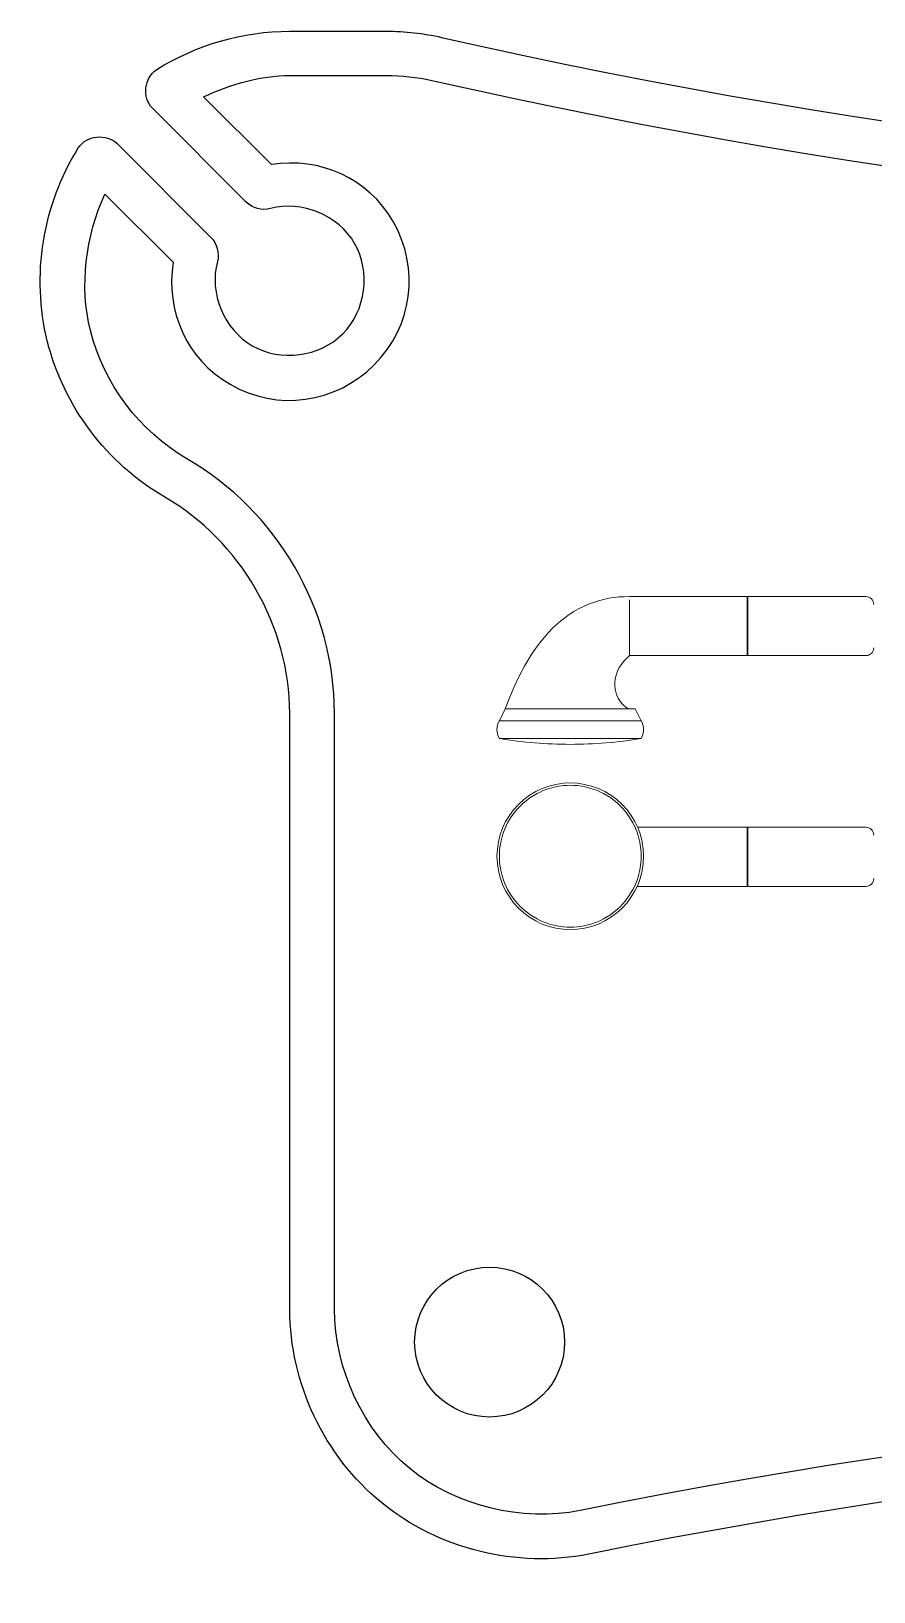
# Model space of a CAD drawing. Header units: centimetres. Extents: x -9.8 to 8.6, y 10.4 to 13.9.
# Drawn here: x -9.787 to -8.205, y 10.837 to 13.766 of the extents above; entities that cross this region are included whole.
import ezdxf

# ---------------------------------------------------------------- set-up
doc = ezdxf.new("R2010")
doc.units = ezdxf.units.CM
doc.header["$MEASUREMENT"] = 0
doc.layers.add('layer 1', color=7, linetype='Continuous')

msp = doc.modelspace()

# ---------------------------------------------------------------- linework, layer by layer
at = {"layer": 'layer 1', "lineweight": 25}
for points, knots in [([(-9.30143, 12.48559), (-9.30143, 12.64921), (-9.3941, 12.80973), (-9.5358, 12.89154), (-9.5358, 12.89154), (-9.64463, 12.95437), (-9.72618, 13.06275), (-9.75641, 13.18473), (-9.75641, 13.18473), (-9.78664, 13.3067), (-9.76514, 13.44062), (-9.69825, 13.54701), (-9.69825, 13.54701), (-9.68332, 13.57075), (-9.64525, 13.57504), (-9.62542, 13.5552), (-9.62542, 13.5552), (-9.62542, 13.5552), (-9.44939, 13.37917), (-9.44939, 13.37917), (-9.44939, 13.37917), (-9.43782, 13.3676), (-9.43302, 13.3497), (-9.43726, 13.33389), (-9.43726, 13.33389), (-9.45314, 13.27462), (-9.42488, 13.20639), (-9.37174, 13.17571), (-9.37174, 13.17571), (-9.31861, 13.14503), (-9.24539, 13.15468), (-9.20201, 13.19807), (-9.20201, 13.19807), (-9.15862, 13.24146), (-9.14897, 13.31467), (-9.17965, 13.3678), (-9.17965, 13.3678), (-9.21033, 13.42093), (-9.27856, 13.4492), (-9.33783, 13.43332), (-9.33783, 13.43332), (-9.35363, 13.42909), (-9.37154, 13.43388), (-9.38311, 13.44545), (-9.38311, 13.44545), (-9.38311, 13.44545), (-9.55914, 13.62148), (-9.55914, 13.62148), (-9.55914, 13.62148), (-9.57897, 13.64131), (-9.57469, 13.67938), (-9.55095, 13.69431), (-9.55095, 13.69431), (-9.4767, 13.74099), (-9.38914, 13.76623), (-9.30144, 13.76623), (-9.30144, 13.76623), (-9.30144, 13.76623), (-9.12, 13.76623), (-9.12, 13.76623), (-9.12, 13.76623), (-9.08519, 13.76623), (-9.05038, 13.76234), (-9.01644, 13.75465), (-9.01644, 13.75465), (-7.37451, 13.3827), (-5.65382, 13.36237), (-4.00357, 13.69544), (-4.00357, 13.69544), (-3.86803, 13.7228), (-3.72098, 13.68629), (-3.61397, 13.59872), (-3.61397, 13.59872), (-3.50696, 13.51115), (-3.44208, 13.37423), (-3.44208, 13.23596), (-3.44208, 13.23596), (-3.44208, 13.23596), (-3.44208, 12.11721), (-3.44208, 12.11721), (-3.44208, 12.11721), (-3.44208, 11.95359), (-3.34941, 11.79307), (-3.2077, 11.71126), (-3.2077, 11.71126), (-3.09887, 11.64843), (-3.01732, 11.54005), (-2.98709, 11.41808), (-2.98709, 11.41808), (-2.95686, 11.29611), (-2.97836, 11.16219), (-3.04525, 11.0558), (-3.04525, 11.0558), (-3.06018, 11.03206), (-3.09825, 11.02778), (-3.11808, 11.04761), (-3.11808, 11.04761), (-3.11808, 11.04761), (-3.29411, 11.22364), (-3.29411, 11.22364), (-3.29411, 11.22364), (-3.30568, 11.23521), (-3.31048, 11.25311), (-3.30624, 11.26892), (-3.30624, 11.26892), (-3.29036, 11.32819), (-3.31862, 11.39642), (-3.37176, 11.4271), (-3.37176, 11.4271), (-3.42489, 11.45778), (-3.49811, 11.44813), (-3.54149, 11.40474), (-3.54149, 11.40474), (-3.58488, 11.36135), (-3.59453, 11.28814), (-3.56385, 11.235), (-3.56385, 11.235), (-3.53317, 11.18186), (-3.46494, 11.1536), (-3.40567, 11.16948), (-3.40567, 11.16948), (-3.38987, 11.17372), (-3.37196, 11.16892), (-3.36039, 11.15735), (-3.36039, 11.15735), (-3.36039, 11.15735), (-3.18436, 10.98132), (-3.18436, 10.98132), (-3.18436, 10.98132), (-3.16453, 10.96149), (-3.16881, 10.92342), (-3.19255, 10.90849), (-3.19255, 10.90849), (-3.2668, 10.86181), (-3.35436, 10.83657), (-3.44206, 10.83657), (-3.44206, 10.83657), (-3.44206, 10.83657), (-3.6235, 10.83657), (-3.6235, 10.83657), (-3.6235, 10.83657), (-3.65831, 10.83657), (-3.69312, 10.84046), (-3.72706, 10.84815), (-3.72706, 10.84815), (-5.36899, 11.2201), (-7.08968, 11.24043), (-8.73993, 10.90736), (-8.73993, 10.90736), (-8.87547, 10.88), (-9.02252, 10.91651), (-9.12953, 11.00408), (-9.12953, 11.00408), (-9.23654, 11.09165), (-9.30142, 11.22857), (-9.30142, 11.36684), (-9.30142, 11.36684), (-9.30142, 11.36684), (-9.30142, 12.48559), (-9.30142, 12.48559)], [0, 0, 0, 0, 0.0243902, 0.0243902, 0.0243902, 0.0243902, 0.0487805, 0.0487805, 0.0487805, 0.0487805, 0.0731707, 0.0731707, 0.0731707, 0.0731707, 0.097561, 0.097561, 0.097561, 0.097561, 0.1219512, 0.1219512, 0.1219512, 0.1219512, 0.1463415, 0.1463415, 0.1463415, 0.1463415, 0.1707317, 0.1707317, 0.1707317, 0.1707317, 0.195122, 0.195122, 0.195122, 0.195122, 0.2195122, 0.2195122, 0.2195122, 0.2195122, 0.2439024, 0.2439024, 0.2439024, 0.2439024, 0.2682927, 0.2682927, 0.2682927, 0.2682927, 0.2926829, 0.2926829, 0.2926829, 0.2926829, 0.3170732, 0.3170732, 0.3170732, 0.3170732, 0.3414634, 0.3414634, 0.3414634, 0.3414634, 0.3658537, 0.3658537, 0.3658537, 0.3658537, 0.3902439, 0.3902439, 0.3902439, 0.3902439, 0.4146341, 0.4146341, 0.4146341, 0.4146341, 0.4390244, 0.4390244, 0.4390244, 0.4390244, 0.4634146, 0.4634146, 0.4634146, 0.4634146, 0.4878049, 0.4878049, 0.4878049, 0.4878049, 0.5121951, 0.5121951, 0.5121951, 0.5121951, 0.5365854, 0.5365854, 0.5365854, 0.5365854, 0.5609756, 0.5609756, 0.5609756, 0.5609756, 0.5853659, 0.5853659, 0.5853659, 0.5853659, 0.6097561, 0.6097561, 0.6097561, 0.6097561, 0.6341463, 0.6341463, 0.6341463, 0.6341463, 0.6585366, 0.6585366, 0.6585366, 0.6585366, 0.6829268, 0.6829268, 0.6829268, 0.6829268, 0.7073171, 0.7073171, 0.7073171, 0.7073171, 0.7317073, 0.7317073, 0.7317073, 0.7317073, 0.7560976, 0.7560976, 0.7560976, 0.7560976, 0.7804878, 0.7804878, 0.7804878, 0.7804878, 0.804878, 0.804878, 0.804878, 0.804878, 0.8292683, 0.8292683, 0.8292683, 0.8292683, 0.8536585, 0.8536585, 0.8536585, 0.8536585, 0.8780488, 0.8780488, 0.8780488, 0.8780488, 0.902439, 0.902439, 0.902439, 0.902439, 0.9268293, 0.9268293, 0.9268293, 0.9268293, 0.9512195, 0.9512195, 0.9512195, 0.9512195, 1, 1, 1, 1]), ([(-8.78581, 11.30532), (-8.78579, 11.30534), (-8.78579, 11.30537), (-8.78579, 11.30539), (-8.78579, 11.30539), (-8.78579, 11.38304), (-8.84877, 11.44602), (-8.92642, 11.44602), (-8.92642, 11.44602), (-9.00407, 11.44602), (-9.06705, 11.38304), (-9.06705, 11.30539), (-9.06705, 11.30539), (-9.06705, 11.30537), (-9.06705, 11.30534), (-9.06705, 11.30532), (-9.06705, 11.30532), (-9.06705, 11.30531), (-9.06705, 11.30528), (-9.06705, 11.30526), (-9.06705, 11.30526), (-9.06705, 11.2276), (-9.00407, 11.16463), (-8.92642, 11.16463), (-8.92642, 11.16463), (-8.84877, 11.16463), (-8.78579, 11.2276), (-8.78579, 11.30526), (-8.78579, 11.30526), (-8.78579, 11.30528), (-8.78579, 11.30531), (-8.78579, 11.30533), (-8.78579, 11.30533), (-8.78579, 11.30533), (-8.78581, 11.30532), (-8.78581, 11.30532)], [0, 0, 0, 0, 0.1, 0.1, 0.1, 0.1, 0.2, 0.2, 0.2, 0.2, 0.3, 0.3, 0.3, 0.3, 0.4, 0.4, 0.4, 0.4, 0.5, 0.5, 0.5, 0.5, 0.6, 0.6, 0.6, 0.6, 0.7, 0.7, 0.7, 0.7, 0.8, 0.8, 0.8, 0.8, 1, 1, 1, 1])]:
    msp.add_open_spline(points, degree=3, knots=knots, dxfattribs=at)
at = {"layer": 'layer 1', "color": 1, "lineweight": 25}
msp.add_open_spline([(-9.30102, 13.68297), (-9.35707, 13.68297), (-9.41197, 13.6671), (-9.46308, 13.64328), (-9.46308, 13.64328), (-9.46308, 13.64328), (-9.33575, 13.51595), (-9.33575, 13.51595), (-9.33575, 13.51595), (-9.24492, 13.53015), (-9.15469, 13.49095), (-9.10755, 13.40929), (-9.10755, 13.40929), (-9.05657, 13.32098), (-9.071, 13.21185), (-9.1431, 13.13975), (-9.1431, 13.13975), (-9.2152, 13.06764), (-9.32427, 13.05187), (-9.41347, 13.10337), (-9.41347, 13.10337), (-9.49537, 13.15065), (-9.53471, 13.24129), (-9.52013, 13.3324), (-9.52013, 13.3324), (-9.52013, 13.3324), (-9.64829, 13.46055), (-9.64829, 13.46055), (-9.64829, 13.46055), (-9.68487, 13.38121), (-9.69632, 13.28794), (-9.67558, 13.20423), (-9.67558, 13.20423), (-9.65103, 13.10517), (-9.58318, 13.01482), (-9.49451, 12.96362), (-9.49451, 12.96362), (-9.32559, 12.86609), (-9.21752, 12.68099), (-9.21752, 12.48572), (-9.21752, 12.48572), (-9.21752, 12.48572), (-9.21752, 11.36704), (-9.21752, 11.36704), (-9.21752, 11.36704), (-9.21752, 11.25456), (-9.16358, 11.13944), (-9.07696, 11.06856), (-9.07696, 11.06856), (-8.99027, 10.99762), (-8.86606, 10.967), (-8.75615, 10.98918), (-8.75615, 10.98918), (-7.09422, 11.32461), (-5.36276, 11.3034), (-3.70924, 10.92882), (-3.70924, 10.92882), (-3.68158, 10.92255), (-3.65185, 10.91972), (-3.62325, 10.91972), (-3.62325, 10.91972), (-3.62325, 10.91972), (-3.44218, 10.91972), (-3.44218, 10.91972), (-3.44218, 10.91972), (-3.38613, 10.91972), (-3.33123, 10.93559), (-3.28012, 10.95941), (-3.28012, 10.95941), (-3.28012, 10.95941), (-3.40745, 11.08674), (-3.40745, 11.08674), (-3.40745, 11.08674), (-3.49837, 11.07226), (-3.58867, 11.11201), (-3.63565, 11.1934), (-3.63565, 11.1934), (-3.68682, 11.28204), (-3.67257, 11.39129), (-3.6001, 11.46377), (-3.6001, 11.46377), (-3.528, 11.53587), (-3.41887, 11.55031), (-3.33056, 11.49932), (-3.33056, 11.49932), (-3.24891, 11.45218), (-3.2097, 11.36195), (-3.2239, 11.27112), (-3.2239, 11.27112), (-3.2239, 11.27112), (-3.09574, 11.14296), (-3.09574, 11.14296), (-3.09574, 11.14296), (-3.05929, 11.22202), (-3.04761, 11.31433), (-3.06845, 11.39845), (-3.06845, 11.39845), (-3.09309, 11.49785), (-3.16018, 11.58795), (-3.2487, 11.63906), (-3.2487, 11.63906), (-3.41762, 11.73659), (-3.52569, 11.92169), (-3.52569, 12.11696), (-3.52569, 12.11696), (-3.52569, 12.11696), (-3.52569, 13.23564), (-3.52569, 13.23564), (-3.52569, 13.23564), (-3.52569, 13.34779), (-3.58029, 13.4631), (-3.66708, 13.53412), (-3.66708, 13.53412), (-3.75394, 13.6052), (-3.87709, 13.63569), (-3.98706, 13.6135), (-3.98706, 13.6135), (-5.64899, 13.27807), (-7.38127, 13.29928), (-9.03479, 13.67386), (-9.03479, 13.67386), (-9.06273, 13.68019), (-9.09135, 13.68296), (-9.11995, 13.68296), (-9.11995, 13.68296), (-9.11995, 13.68296), (-9.30102, 13.68296), (-9.30102, 13.68296), (-9.30102, 13.68296), (-9.30102, 13.68296), (-9.30102, 13.68297), (-9.30102, 13.68297)], degree=3, knots=[0, 0, 0, 0, 0.0294118, 0.0294118, 0.0294118, 0.0294118, 0.0588235, 0.0588235, 0.0588235, 0.0588235, 0.0882353, 0.0882353, 0.0882353, 0.0882353, 0.1176471, 0.1176471, 0.1176471, 0.1176471, 0.1470588, 0.1470588, 0.1470588, 0.1470588, 0.1764706, 0.1764706, 0.1764706, 0.1764706, 0.2058824, 0.2058824, 0.2058824, 0.2058824, 0.2352941, 0.2352941, 0.2352941, 0.2352941, 0.2647059, 0.2647059, 0.2647059, 0.2647059, 0.2941176, 0.2941176, 0.2941176, 0.2941176, 0.3235294, 0.3235294, 0.3235294, 0.3235294, 0.3529412, 0.3529412, 0.3529412, 0.3529412, 0.3823529, 0.3823529, 0.3823529, 0.3823529, 0.4117647, 0.4117647, 0.4117647, 0.4117647, 0.4411765, 0.4411765, 0.4411765, 0.4411765, 0.4705882, 0.4705882, 0.4705882, 0.4705882, 0.5, 0.5, 0.5, 0.5, 0.5294118, 0.5294118, 0.5294118, 0.5294118, 0.5588235, 0.5588235, 0.5588235, 0.5588235, 0.5882353, 0.5882353, 0.5882353, 0.5882353, 0.6176471, 0.6176471, 0.6176471, 0.6176471, 0.6470588, 0.6470588, 0.6470588, 0.6470588, 0.6764706, 0.6764706, 0.6764706, 0.6764706, 0.7058824, 0.7058824, 0.7058824, 0.7058824, 0.7352941, 0.7352941, 0.7352941, 0.7352941, 0.7647059, 0.7647059, 0.7647059, 0.7647059, 0.7941176, 0.7941176, 0.7941176, 0.7941176, 0.8235294, 0.8235294, 0.8235294, 0.8235294, 0.8529412, 0.8529412, 0.8529412, 0.8529412, 0.8823529, 0.8823529, 0.8823529, 0.8823529, 0.9117647, 0.9117647, 0.9117647, 0.9117647, 0.9411765, 0.9411765, 0.9411765, 0.9411765, 1, 1, 1, 1], dxfattribs=at)
at = {"layer": 'layer 1', "color": 1, "lineweight": 15}
for points, knots in [([(-8.89705, 12.49418), (-8.89705, 12.49418), (-8.88906, 12.51509), (-8.88906, 12.51509), (-8.88906, 12.51509), (-8.88906, 12.51509), (-8.88037, 12.53553), (-8.88037, 12.53553), (-8.88037, 12.53553), (-8.88037, 12.53553), (-8.87097, 12.5555), (-8.87097, 12.5555), (-8.87097, 12.5555), (-8.87097, 12.5555), (-8.8604, 12.57523), (-8.8604, 12.57523), (-8.8604, 12.57523), (-8.8604, 12.57523), (-8.84889, 12.59426), (-8.84889, 12.59426), (-8.84889, 12.59426), (-8.84889, 12.59426), (-8.84278, 12.60366), (-8.84278, 12.60366), (-8.84278, 12.60366), (-8.84278, 12.60366), (-8.83644, 12.61235), (-8.83644, 12.61235), (-8.83644, 12.61235), (-8.83644, 12.61235), (-8.82986, 12.62104), (-8.82986, 12.62104), (-8.82986, 12.62104), (-8.82986, 12.62104), (-8.82305, 12.62926), (-8.82305, 12.62926), (-8.82305, 12.62926), (-8.82305, 12.62926), (-8.816, 12.63725), (-8.816, 12.63725), (-8.816, 12.63725), (-8.816, 12.63725), (-8.80872, 12.64477), (-8.80872, 12.64477), (-8.80872, 12.64477), (-8.80872, 12.64477), (-8.8012, 12.65182), (-8.8012, 12.65182), (-8.8012, 12.65182), (-8.8012, 12.65182), (-8.79345, 12.65863), (-8.79345, 12.65863), (-8.79345, 12.65863), (-8.79345, 12.65863), (-8.78523, 12.66497), (-8.78523, 12.66497), (-8.78523, 12.66497), (-8.78523, 12.66497), (-8.77701, 12.67108), (-8.77701, 12.67108), (-8.77701, 12.67108), (-8.77701, 12.67108), (-8.76832, 12.67672), (-8.76832, 12.67672), (-8.76832, 12.67672), (-8.76832, 12.67672), (-8.75939, 12.68165), (-8.75939, 12.68165), (-8.75939, 12.68165), (-8.75939, 12.68165), (-8.75023, 12.68635), (-8.75023, 12.68635), (-8.75023, 12.68635), (-8.75023, 12.68635), (-8.74083, 12.69034), (-8.74083, 12.69034), (-8.74083, 12.69034), (-8.74083, 12.69034), (-8.73143, 12.69386), (-8.73143, 12.69386), (-8.73143, 12.69386), (-8.73143, 12.69386), (-8.72203, 12.69691), (-8.72203, 12.69691), (-8.72203, 12.69691), (-8.72203, 12.69691), (-8.7124, 12.69949), (-8.7124, 12.69949), (-8.7124, 12.69949), (-8.7124, 12.69949), (-8.70277, 12.7016), (-8.70277, 12.7016), (-8.70277, 12.7016), (-8.70277, 12.7016), (-8.6929, 12.70301), (-8.6929, 12.70301), (-8.6929, 12.70301), (-8.6929, 12.70301), (-8.68327, 12.70418), (-8.68327, 12.70418), (-8.68327, 12.70418), (-8.68327, 12.70418), (-8.67364, 12.70465), (-8.67364, 12.70465), (-8.67364, 12.70465), (-8.67364, 12.70465), (-8.66401, 12.70489), (-8.66401, 12.70489)], [0, 0, 0, 0, 0.0357143, 0.0357143, 0.0357143, 0.0357143, 0.0714286, 0.0714286, 0.0714286, 0.0714286, 0.1071429, 0.1071429, 0.1071429, 0.1071429, 0.1428571, 0.1428571, 0.1428571, 0.1428571, 0.1785714, 0.1785714, 0.1785714, 0.1785714, 0.2142857, 0.2142857, 0.2142857, 0.2142857, 0.25, 0.25, 0.25, 0.25, 0.2857143, 0.2857143, 0.2857143, 0.2857143, 0.3214286, 0.3214286, 0.3214286, 0.3214286, 0.3571429, 0.3571429, 0.3571429, 0.3571429, 0.3928571, 0.3928571, 0.3928571, 0.3928571, 0.4285714, 0.4285714, 0.4285714, 0.4285714, 0.4642857, 0.4642857, 0.4642857, 0.4642857, 0.5, 0.5, 0.5, 0.5, 0.5357143, 0.5357143, 0.5357143, 0.5357143, 0.5714286, 0.5714286, 0.5714286, 0.5714286, 0.6071429, 0.6071429, 0.6071429, 0.6071429, 0.6428571, 0.6428571, 0.6428571, 0.6428571, 0.6785714, 0.6785714, 0.6785714, 0.6785714, 0.7142857, 0.7142857, 0.7142857, 0.7142857, 0.75, 0.75, 0.75, 0.75, 0.7857143, 0.7857143, 0.7857143, 0.7857143, 0.8214286, 0.8214286, 0.8214286, 0.8214286, 0.8571429, 0.8571429, 0.8571429, 0.8571429, 0.8928571, 0.8928571, 0.8928571, 0.8928571, 0.9285714, 0.9285714, 0.9285714, 0.9285714, 1, 1, 1, 1]), ([(-8.66404, 12.59401), (-8.66404, 12.59401), (-8.44207, 12.59401), (-8.44207, 12.59401), (-8.44207, 12.59401), (-8.44207, 12.59401), (-8.44207, 12.70488), (-8.44207, 12.70488), (-8.44207, 12.70488), (-8.44207, 12.70488), (-8.66404, 12.70488), (-8.66404, 12.70488)], [0, 0, 0, 0, 0.25, 0.25, 0.25, 0.25, 0.5, 0.5, 0.5, 0.5, 1, 1, 1, 1]), ([(-8.2201, 12.70488), (-8.2201, 12.70488), (-8.443, 12.70488), (-8.443, 12.70488), (-8.443, 12.70488), (-8.443, 12.70488), (-8.443, 12.59401), (-8.443, 12.59401), (-8.443, 12.59401), (-8.443, 12.59401), (-8.2201, 12.59401), (-8.2201, 12.59401)], [0, 0, 0, 0, 0.25, 0.25, 0.25, 0.25, 0.5, 0.5, 0.5, 0.5, 1, 1, 1, 1]), ([(-8.66404, 12.59401), (-8.66404, 12.59401), (-8.66944, 12.58884), (-8.66944, 12.58884), (-8.66944, 12.58884), (-8.66944, 12.58884), (-8.67461, 12.58344), (-8.67461, 12.58344), (-8.67461, 12.58344), (-8.67461, 12.58344), (-8.67907, 12.57757), (-8.67907, 12.57757), (-8.67907, 12.57757), (-8.67907, 12.57757), (-8.68306, 12.57146), (-8.68306, 12.57146), (-8.68306, 12.57146), (-8.68306, 12.57146), (-8.68635, 12.56465), (-8.68635, 12.56465), (-8.68635, 12.56465), (-8.68635, 12.56465), (-8.68893, 12.5576), (-8.68893, 12.5576), (-8.68893, 12.5576), (-8.68893, 12.5576), (-8.69057, 12.55032), (-8.69057, 12.55032), (-8.69057, 12.55032), (-8.69057, 12.55032), (-8.69151, 12.54304), (-8.69151, 12.54304), (-8.69151, 12.54304), (-8.69151, 12.54304), (-8.69127, 12.53552), (-8.69127, 12.53552), (-8.69127, 12.53552), (-8.69127, 12.53552), (-8.6901, 12.52824), (-8.6901, 12.52824), (-8.6901, 12.52824), (-8.6901, 12.52824), (-8.68822, 12.52096), (-8.68822, 12.52096), (-8.68822, 12.52096), (-8.68822, 12.52096), (-8.68517, 12.51415), (-8.68517, 12.51415), (-8.68517, 12.51415), (-8.68517, 12.51415), (-8.68118, 12.50781), (-8.68118, 12.50781), (-8.68118, 12.50781), (-8.68118, 12.50781), (-8.67625, 12.50217), (-8.67625, 12.50217), (-8.67625, 12.50217), (-8.67625, 12.50217), (-8.67061, 12.49747), (-8.67061, 12.49747), (-8.67061, 12.49747), (-8.67061, 12.49747), (-8.66732, 12.49559), (-8.66732, 12.49559), (-8.66732, 12.49559), (-8.66732, 12.49559), (-8.66403, 12.49418), (-8.66403, 12.49418), (-8.66403, 12.49418), (-8.66403, 12.49418), (-8.66403, 12.49418), (-8.66403, 12.49418)], [0, 0, 0, 0, 0.0526316, 0.0526316, 0.0526316, 0.0526316, 0.1052632, 0.1052632, 0.1052632, 0.1052632, 0.1578947, 0.1578947, 0.1578947, 0.1578947, 0.2105263, 0.2105263, 0.2105263, 0.2105263, 0.2631579, 0.2631579, 0.2631579, 0.2631579, 0.3157895, 0.3157895, 0.3157895, 0.3157895, 0.3684211, 0.3684211, 0.3684211, 0.3684211, 0.4210526, 0.4210526, 0.4210526, 0.4210526, 0.4736842, 0.4736842, 0.4736842, 0.4736842, 0.5263158, 0.5263158, 0.5263158, 0.5263158, 0.5789474, 0.5789474, 0.5789474, 0.5789474, 0.6315789, 0.6315789, 0.6315789, 0.6315789, 0.6842105, 0.6842105, 0.6842105, 0.6842105, 0.7368421, 0.7368421, 0.7368421, 0.7368421, 0.7894737, 0.7894737, 0.7894737, 0.7894737, 0.8421053, 0.8421053, 0.8421053, 0.8421053, 0.8947368, 0.8947368, 0.8947368, 0.8947368, 1, 1, 1, 1]), ([(-8.66404, 12.49418), (-8.66404, 12.49418), (-8.77491, 12.49418), (-8.77491, 12.49418), (-8.77491, 12.49418), (-8.77491, 12.49418), (-8.77491, 12.49418), (-8.77491, 12.49418)], [0, 0, 0, 0, 0.3333333, 0.3333333, 0.3333333, 0.3333333, 1, 1, 1, 1]), ([(-8.90809, 12.43851), (-8.90809, 12.43851), (-8.77491, 12.43851), (-8.77491, 12.43851), (-8.77491, 12.43851), (-8.77491, 12.43851), (-8.64173, 12.43851), (-8.64173, 12.43851)], [0, 0, 0, 0, 0.3333333, 0.3333333, 0.3333333, 0.3333333, 1, 1, 1, 1]), ([(-8.77491, 12.35512), (-8.77491, 12.35512), (-8.76152, 12.35442), (-8.76152, 12.35442), (-8.76152, 12.35442), (-8.76152, 12.35442), (-8.74813, 12.35231), (-8.74813, 12.35231), (-8.74813, 12.35231), (-8.74813, 12.35231), (-8.73498, 12.34902), (-8.73498, 12.34902), (-8.73498, 12.34902), (-8.73498, 12.34902), (-8.7223, 12.34456), (-8.7223, 12.34456), (-8.7223, 12.34456), (-8.7223, 12.34456), (-8.71009, 12.33869), (-8.71009, 12.33869), (-8.71009, 12.33869), (-8.71009, 12.33869), (-8.69858, 12.33188), (-8.69858, 12.33188), (-8.69858, 12.33188), (-8.69858, 12.33188), (-8.68777, 12.32389), (-8.68777, 12.32389), (-8.68777, 12.32389), (-8.68777, 12.32389), (-8.67767, 12.31473), (-8.67767, 12.31473), (-8.67767, 12.31473), (-8.67767, 12.31473), (-8.66851, 12.30463), (-8.66851, 12.30463), (-8.66851, 12.30463), (-8.66851, 12.30463), (-8.66052, 12.29383), (-8.66052, 12.29383), (-8.66052, 12.29383), (-8.66052, 12.29383), (-8.65371, 12.28232), (-8.65371, 12.28232), (-8.65371, 12.28232), (-8.65371, 12.28232), (-8.64784, 12.27011), (-8.64784, 12.27011), (-8.64784, 12.27011), (-8.64784, 12.27011), (-8.64338, 12.25743), (-8.64338, 12.25743), (-8.64338, 12.25743), (-8.64338, 12.25743), (-8.64009, 12.24428), (-8.64009, 12.24428), (-8.64009, 12.24428), (-8.64009, 12.24428), (-8.63798, 12.23089), (-8.63798, 12.23089), (-8.63798, 12.23089), (-8.63798, 12.23089), (-8.63728, 12.2175), (-8.63728, 12.2175), (-8.63728, 12.2175), (-8.63728, 12.2175), (-8.63798, 12.20388), (-8.63798, 12.20388), (-8.63798, 12.20388), (-8.63798, 12.20388), (-8.64009, 12.19049), (-8.64009, 12.19049), (-8.64009, 12.19049), (-8.64009, 12.19049), (-8.64338, 12.17757), (-8.64338, 12.17757), (-8.64338, 12.17757), (-8.64338, 12.17757), (-8.64784, 12.16465), (-8.64784, 12.16465), (-8.64784, 12.16465), (-8.64784, 12.16465), (-8.65371, 12.15244), (-8.65371, 12.15244), (-8.65371, 12.15244), (-8.65371, 12.15244), (-8.66052, 12.14093), (-8.66052, 12.14093), (-8.66052, 12.14093), (-8.66052, 12.14093), (-8.66851, 12.13012), (-8.66851, 12.13012), (-8.66851, 12.13012), (-8.66851, 12.13012), (-8.67767, 12.12002), (-8.67767, 12.12002), (-8.67767, 12.12002), (-8.67767, 12.12002), (-8.68777, 12.11109), (-8.68777, 12.11109), (-8.68777, 12.11109), (-8.68777, 12.11109), (-8.69858, 12.1031), (-8.69858, 12.1031), (-8.69858, 12.1031), (-8.69858, 12.1031), (-8.71009, 12.09605), (-8.71009, 12.09605), (-8.71009, 12.09605), (-8.71009, 12.09605), (-8.7223, 12.09018), (-8.7223, 12.09018), (-8.7223, 12.09018), (-8.7223, 12.09018), (-8.73498, 12.08572), (-8.73498, 12.08572), (-8.73498, 12.08572), (-8.73498, 12.08572), (-8.74813, 12.08243), (-8.74813, 12.08243), (-8.74813, 12.08243), (-8.74813, 12.08243), (-8.76152, 12.08055), (-8.76152, 12.08055), (-8.76152, 12.08055), (-8.76152, 12.08055), (-8.77491, 12.07985), (-8.77491, 12.07985), (-8.77491, 12.07985), (-8.77491, 12.07985), (-8.78853, 12.08055), (-8.78853, 12.08055), (-8.78853, 12.08055), (-8.78853, 12.08055), (-8.80192, 12.08243), (-8.80192, 12.08243), (-8.80192, 12.08243), (-8.80192, 12.08243), (-8.81484, 12.08572), (-8.81484, 12.08572), (-8.81484, 12.08572), (-8.81484, 12.08572), (-8.82752, 12.09018), (-8.82752, 12.09018), (-8.82752, 12.09018), (-8.82752, 12.09018), (-8.83973, 12.09605), (-8.83973, 12.09605), (-8.83973, 12.09605), (-8.83973, 12.09605), (-8.85147, 12.1031), (-8.85147, 12.1031), (-8.85147, 12.1031), (-8.85147, 12.1031), (-8.86228, 12.11109), (-8.86228, 12.11109), (-8.86228, 12.11109), (-8.86228, 12.11109), (-8.87238, 12.12002), (-8.87238, 12.12002), (-8.87238, 12.12002), (-8.87238, 12.12002), (-8.88131, 12.13012), (-8.88131, 12.13012), (-8.88131, 12.13012), (-8.88131, 12.13012), (-8.8893, 12.14093), (-8.8893, 12.14093), (-8.8893, 12.14093), (-8.8893, 12.14093), (-8.89635, 12.15244), (-8.89635, 12.15244), (-8.89635, 12.15244), (-8.89635, 12.15244), (-8.90222, 12.16465), (-8.90222, 12.16465), (-8.90222, 12.16465), (-8.90222, 12.16465), (-8.90668, 12.17757), (-8.90668, 12.17757), (-8.90668, 12.17757), (-8.90668, 12.17757), (-8.90997, 12.19049), (-8.90997, 12.19049), (-8.90997, 12.19049), (-8.90997, 12.19049), (-8.91185, 12.20388), (-8.91185, 12.20388), (-8.91185, 12.20388), (-8.91185, 12.20388), (-8.91255, 12.2175), (-8.91255, 12.2175), (-8.91255, 12.2175), (-8.91255, 12.2175), (-8.91185, 12.23089), (-8.91185, 12.23089), (-8.91185, 12.23089), (-8.91185, 12.23089), (-8.90997, 12.24428), (-8.90997, 12.24428), (-8.90997, 12.24428), (-8.90997, 12.24428), (-8.90668, 12.25743), (-8.90668, 12.25743), (-8.90668, 12.25743), (-8.90668, 12.25743), (-8.90222, 12.27011), (-8.90222, 12.27011), (-8.90222, 12.27011), (-8.90222, 12.27011), (-8.89635, 12.28232), (-8.89635, 12.28232), (-8.89635, 12.28232), (-8.89635, 12.28232), (-8.8893, 12.29383), (-8.8893, 12.29383), (-8.8893, 12.29383), (-8.8893, 12.29383), (-8.88131, 12.30463), (-8.88131, 12.30463), (-8.88131, 12.30463), (-8.88131, 12.30463), (-8.87238, 12.31473), (-8.87238, 12.31473), (-8.87238, 12.31473), (-8.87238, 12.31473), (-8.86228, 12.32389), (-8.86228, 12.32389), (-8.86228, 12.32389), (-8.86228, 12.32389), (-8.85147, 12.33188), (-8.85147, 12.33188), (-8.85147, 12.33188), (-8.85147, 12.33188), (-8.83973, 12.33869), (-8.83973, 12.33869), (-8.83973, 12.33869), (-8.83973, 12.33869), (-8.82752, 12.34456), (-8.82752, 12.34456), (-8.82752, 12.34456), (-8.82752, 12.34456), (-8.81484, 12.34902), (-8.81484, 12.34902), (-8.81484, 12.34902), (-8.81484, 12.34902), (-8.80192, 12.35231), (-8.80192, 12.35231), (-8.80192, 12.35231), (-8.80192, 12.35231), (-8.78853, 12.35442), (-8.78853, 12.35442), (-8.78853, 12.35442), (-8.78853, 12.35442), (-8.77491, 12.35512), (-8.77491, 12.35512)], [0, 0, 0, 0, 0.0153846, 0.0153846, 0.0153846, 0.0153846, 0.0307692, 0.0307692, 0.0307692, 0.0307692, 0.0461538, 0.0461538, 0.0461538, 0.0461538, 0.0615385, 0.0615385, 0.0615385, 0.0615385, 0.0769231, 0.0769231, 0.0769231, 0.0769231, 0.0923077, 0.0923077, 0.0923077, 0.0923077, 0.1076923, 0.1076923, 0.1076923, 0.1076923, 0.1230769, 0.1230769, 0.1230769, 0.1230769, 0.1384615, 0.1384615, 0.1384615, 0.1384615, 0.1538462, 0.1538462, 0.1538462, 0.1538462, 0.1692308, 0.1692308, 0.1692308, 0.1692308, 0.1846154, 0.1846154, 0.1846154, 0.1846154, 0.2, 0.2, 0.2, 0.2, 0.2153846, 0.2153846, 0.2153846, 0.2153846, 0.2307692, 0.2307692, 0.2307692, 0.2307692, 0.2461538, 0.2461538, 0.2461538, 0.2461538, 0.2615385, 0.2615385, 0.2615385, 0.2615385, 0.2769231, 0.2769231, 0.2769231, 0.2769231, 0.2923077, 0.2923077, 0.2923077, 0.2923077, 0.3076923, 0.3076923, 0.3076923, 0.3076923, 0.3230769, 0.3230769, 0.3230769, 0.3230769, 0.3384615, 0.3384615, 0.3384615, 0.3384615, 0.3538462, 0.3538462, 0.3538462, 0.3538462, 0.3692308, 0.3692308, 0.3692308, 0.3692308, 0.3846154, 0.3846154, 0.3846154, 0.3846154, 0.4, 0.4, 0.4, 0.4, 0.4153846, 0.4153846, 0.4153846, 0.4153846, 0.4307692, 0.4307692, 0.4307692, 0.4307692, 0.4461538, 0.4461538, 0.4461538, 0.4461538, 0.4615385, 0.4615385, 0.4615385, 0.4615385, 0.4769231, 0.4769231, 0.4769231, 0.4769231, 0.4923077, 0.4923077, 0.4923077, 0.4923077, 0.5076923, 0.5076923, 0.5076923, 0.5076923, 0.5230769, 0.5230769, 0.5230769, 0.5230769, 0.5384615, 0.5384615, 0.5384615, 0.5384615, 0.5538462, 0.5538462, 0.5538462, 0.5538462, 0.5692308, 0.5692308, 0.5692308, 0.5692308, 0.5846154, 0.5846154, 0.5846154, 0.5846154, 0.6, 0.6, 0.6, 0.6, 0.6153846, 0.6153846, 0.6153846, 0.6153846, 0.6307692, 0.6307692, 0.6307692, 0.6307692, 0.6461538, 0.6461538, 0.6461538, 0.6461538, 0.6615385, 0.6615385, 0.6615385, 0.6615385, 0.6769231, 0.6769231, 0.6769231, 0.6769231, 0.6923077, 0.6923077, 0.6923077, 0.6923077, 0.7076923, 0.7076923, 0.7076923, 0.7076923, 0.7230769, 0.7230769, 0.7230769, 0.7230769, 0.7384615, 0.7384615, 0.7384615, 0.7384615, 0.7538462, 0.7538462, 0.7538462, 0.7538462, 0.7692308, 0.7692308, 0.7692308, 0.7692308, 0.7846154, 0.7846154, 0.7846154, 0.7846154, 0.8, 0.8, 0.8, 0.8, 0.8153846, 0.8153846, 0.8153846, 0.8153846, 0.8307692, 0.8307692, 0.8307692, 0.8307692, 0.8461538, 0.8461538, 0.8461538, 0.8461538, 0.8615385, 0.8615385, 0.8615385, 0.8615385, 0.8769231, 0.8769231, 0.8769231, 0.8769231, 0.8923077, 0.8923077, 0.8923077, 0.8923077, 0.9076923, 0.9076923, 0.9076923, 0.9076923, 0.9230769, 0.9230769, 0.9230769, 0.9230769, 0.9384615, 0.9384615, 0.9384615, 0.9384615, 0.9538462, 0.9538462, 0.9538462, 0.9538462, 0.9692308, 0.9692308, 0.9692308, 0.9692308, 1, 1, 1, 1]), ([(-8.77491, 12.35066), (-8.77491, 12.35066), (-8.76857, 12.35042), (-8.76857, 12.35042), (-8.76857, 12.35042), (-8.76857, 12.35042), (-8.76223, 12.34995), (-8.76223, 12.34995), (-8.76223, 12.34995), (-8.76223, 12.34995), (-8.74908, 12.34807), (-8.74908, 12.34807), (-8.74908, 12.34807), (-8.74908, 12.34807), (-8.73616, 12.34478), (-8.73616, 12.34478), (-8.73616, 12.34478), (-8.73616, 12.34478), (-8.72982, 12.34267), (-8.72982, 12.34267), (-8.72982, 12.34267), (-8.72982, 12.34267), (-8.72395, 12.34056), (-8.72395, 12.34056), (-8.72395, 12.34056), (-8.72395, 12.34056), (-8.71831, 12.33798), (-8.71831, 12.33798), (-8.71831, 12.33798), (-8.71831, 12.33798), (-8.71244, 12.33516), (-8.71244, 12.33516), (-8.71244, 12.33516), (-8.71244, 12.33516), (-8.70093, 12.32811), (-8.70093, 12.32811), (-8.70093, 12.32811), (-8.70093, 12.32811), (-8.69036, 12.32036), (-8.69036, 12.32036), (-8.69036, 12.32036), (-8.69036, 12.32036), (-8.68543, 12.3159), (-8.68543, 12.3159), (-8.68543, 12.3159), (-8.68543, 12.3159), (-8.68073, 12.31167), (-8.68073, 12.31167), (-8.68073, 12.31167), (-8.68073, 12.31167), (-8.6765, 12.30721), (-8.6765, 12.30721), (-8.6765, 12.30721), (-8.6765, 12.30721), (-8.67227, 12.30228), (-8.67227, 12.30228), (-8.67227, 12.30228), (-8.67227, 12.30228), (-8.66428, 12.29149), (-8.66428, 12.29149), (-8.66428, 12.29149), (-8.66428, 12.29149), (-8.65747, 12.27998), (-8.65747, 12.27998), (-8.65747, 12.27998), (-8.65747, 12.27998), (-8.65442, 12.27434), (-8.65442, 12.27434), (-8.65442, 12.27434), (-8.65442, 12.27434), (-8.65207, 12.26847), (-8.65207, 12.26847), (-8.65207, 12.26847), (-8.65207, 12.26847), (-8.64972, 12.2626), (-8.64972, 12.2626), (-8.64972, 12.2626), (-8.64972, 12.2626), (-8.64761, 12.25649), (-8.64761, 12.25649), (-8.64761, 12.25649), (-8.64761, 12.25649), (-8.64432, 12.24357), (-8.64432, 12.24357), (-8.64432, 12.24357), (-8.64432, 12.24357), (-8.64244, 12.23018), (-8.64244, 12.23018), (-8.64244, 12.23018), (-8.64244, 12.23018), (-8.64197, 12.22384), (-8.64197, 12.22384), (-8.64197, 12.22384), (-8.64197, 12.22384), (-8.64173, 12.2175), (-8.64173, 12.2175), (-8.64173, 12.2175), (-8.64173, 12.2175), (-8.64197, 12.21116), (-8.64197, 12.21116), (-8.64197, 12.21116), (-8.64197, 12.21116), (-8.64244, 12.20482), (-8.64244, 12.20482), (-8.64244, 12.20482), (-8.64244, 12.20482), (-8.64432, 12.19143), (-8.64432, 12.19143), (-8.64432, 12.19143), (-8.64432, 12.19143), (-8.64761, 12.17851), (-8.64761, 12.17851), (-8.64761, 12.17851), (-8.64761, 12.17851), (-8.64972, 12.1724), (-8.64972, 12.1724), (-8.64972, 12.1724), (-8.64972, 12.1724), (-8.65207, 12.16653), (-8.65207, 12.16653), (-8.65207, 12.16653), (-8.65207, 12.16653), (-8.65442, 12.16089), (-8.65442, 12.16089), (-8.65442, 12.16089), (-8.65442, 12.16089), (-8.65747, 12.15502), (-8.65747, 12.15502), (-8.65747, 12.15502), (-8.65747, 12.15502), (-8.66428, 12.14351), (-8.66428, 12.14351), (-8.66428, 12.14351), (-8.66428, 12.14351), (-8.67227, 12.13294), (-8.67227, 12.13294), (-8.67227, 12.13294), (-8.67227, 12.13294), (-8.6765, 12.12801), (-8.6765, 12.12801), (-8.6765, 12.12801), (-8.6765, 12.12801), (-8.68073, 12.12331), (-8.68073, 12.12331), (-8.68073, 12.12331), (-8.68073, 12.12331), (-8.68543, 12.11908), (-8.68543, 12.11908), (-8.68543, 12.11908), (-8.68543, 12.11908), (-8.69036, 12.11485), (-8.69036, 12.11485), (-8.69036, 12.11485), (-8.69036, 12.11485), (-8.70093, 12.10686), (-8.70093, 12.10686), (-8.70093, 12.10686), (-8.70093, 12.10686), (-8.71244, 12.10005), (-8.71244, 12.10005), (-8.71244, 12.10005), (-8.71244, 12.10005), (-8.71831, 12.097), (-8.71831, 12.097), (-8.71831, 12.097), (-8.71831, 12.097), (-8.72395, 12.09442), (-8.72395, 12.09442), (-8.72395, 12.09442), (-8.72395, 12.09442), (-8.72982, 12.09231), (-8.72982, 12.09231), (-8.72982, 12.09231), (-8.72982, 12.09231), (-8.73616, 12.0902), (-8.73616, 12.0902), (-8.73616, 12.0902), (-8.73616, 12.0902), (-8.74908, 12.08691), (-8.74908, 12.08691), (-8.74908, 12.08691), (-8.74908, 12.08691), (-8.76223, 12.08503), (-8.76223, 12.08503), (-8.76223, 12.08503), (-8.76223, 12.08503), (-8.76857, 12.08456), (-8.76857, 12.08456), (-8.76857, 12.08456), (-8.76857, 12.08456), (-8.77491, 12.08432), (-8.77491, 12.08432), (-8.77491, 12.08432), (-8.77491, 12.08432), (-8.78125, 12.08456), (-8.78125, 12.08456), (-8.78125, 12.08456), (-8.78125, 12.08456), (-8.78783, 12.08503), (-8.78783, 12.08503), (-8.78783, 12.08503), (-8.78783, 12.08503), (-8.80098, 12.08691), (-8.80098, 12.08691), (-8.80098, 12.08691), (-8.80098, 12.08691), (-8.8139, 12.0902), (-8.8139, 12.0902), (-8.8139, 12.0902), (-8.8139, 12.0902), (-8.82001, 12.09231), (-8.82001, 12.09231), (-8.82001, 12.09231), (-8.82001, 12.09231), (-8.82588, 12.09442), (-8.82588, 12.09442), (-8.82588, 12.09442), (-8.82588, 12.09442), (-8.83175, 12.097), (-8.83175, 12.097), (-8.83175, 12.097), (-8.83175, 12.097), (-8.83739, 12.10005), (-8.83739, 12.10005), (-8.83739, 12.10005), (-8.83739, 12.10005), (-8.8489, 12.10686), (-8.8489, 12.10686), (-8.8489, 12.10686), (-8.8489, 12.10686), (-8.85971, 12.11485), (-8.85971, 12.11485), (-8.85971, 12.11485), (-8.85971, 12.11485), (-8.86464, 12.11908), (-8.86464, 12.11908), (-8.86464, 12.11908), (-8.86464, 12.11908), (-8.8691, 12.12331), (-8.8691, 12.12331), (-8.8691, 12.12331), (-8.8691, 12.12331), (-8.87356, 12.12801), (-8.87356, 12.12801), (-8.87356, 12.12801), (-8.87356, 12.12801), (-8.87779, 12.13294), (-8.87779, 12.13294), (-8.87779, 12.13294), (-8.87779, 12.13294), (-8.88578, 12.14351), (-8.88578, 12.14351), (-8.88578, 12.14351), (-8.88578, 12.14351), (-8.89259, 12.15502), (-8.89259, 12.15502), (-8.89259, 12.15502), (-8.89259, 12.15502), (-8.89541, 12.16089), (-8.89541, 12.16089), (-8.89541, 12.16089), (-8.89541, 12.16089), (-8.89799, 12.16653), (-8.89799, 12.16653), (-8.89799, 12.16653), (-8.89799, 12.16653), (-8.90034, 12.1724), (-8.90034, 12.1724), (-8.90034, 12.1724), (-8.90034, 12.1724), (-8.90222, 12.17851), (-8.90222, 12.17851), (-8.90222, 12.17851), (-8.90222, 12.17851), (-8.90551, 12.19143), (-8.90551, 12.19143), (-8.90551, 12.19143), (-8.90551, 12.19143), (-8.90762, 12.20482), (-8.90762, 12.20482), (-8.90762, 12.20482), (-8.90762, 12.20482), (-8.90809, 12.21116), (-8.90809, 12.21116), (-8.90809, 12.21116), (-8.90809, 12.21116), (-8.90809, 12.2175), (-8.90809, 12.2175), (-8.90809, 12.2175), (-8.90809, 12.2175), (-8.90809, 12.22384), (-8.90809, 12.22384), (-8.90809, 12.22384), (-8.90809, 12.22384), (-8.90762, 12.23018), (-8.90762, 12.23018), (-8.90762, 12.23018), (-8.90762, 12.23018), (-8.90551, 12.24357), (-8.90551, 12.24357), (-8.90551, 12.24357), (-8.90551, 12.24357), (-8.90222, 12.25649), (-8.90222, 12.25649), (-8.90222, 12.25649), (-8.90222, 12.25649), (-8.90034, 12.2626), (-8.90034, 12.2626), (-8.90034, 12.2626), (-8.90034, 12.2626), (-8.89799, 12.26847), (-8.89799, 12.26847), (-8.89799, 12.26847), (-8.89799, 12.26847), (-8.89541, 12.27434), (-8.89541, 12.27434), (-8.89541, 12.27434), (-8.89541, 12.27434), (-8.89259, 12.27998), (-8.89259, 12.27998), (-8.89259, 12.27998), (-8.89259, 12.27998), (-8.88578, 12.29149), (-8.88578, 12.29149), (-8.88578, 12.29149), (-8.88578, 12.29149), (-8.87779, 12.30228), (-8.87779, 12.30228), (-8.87779, 12.30228), (-8.87779, 12.30228), (-8.87356, 12.30721), (-8.87356, 12.30721), (-8.87356, 12.30721), (-8.87356, 12.30721), (-8.8691, 12.31167), (-8.8691, 12.31167), (-8.8691, 12.31167), (-8.8691, 12.31167), (-8.86464, 12.3159), (-8.86464, 12.3159), (-8.86464, 12.3159), (-8.86464, 12.3159), (-8.85971, 12.32036), (-8.85971, 12.32036), (-8.85971, 12.32036), (-8.85971, 12.32036), (-8.8489, 12.32811), (-8.8489, 12.32811), (-8.8489, 12.32811), (-8.8489, 12.32811), (-8.83739, 12.33516), (-8.83739, 12.33516), (-8.83739, 12.33516), (-8.83739, 12.33516), (-8.83175, 12.33798), (-8.83175, 12.33798), (-8.83175, 12.33798), (-8.83175, 12.33798), (-8.82588, 12.34056), (-8.82588, 12.34056), (-8.82588, 12.34056), (-8.82588, 12.34056), (-8.82001, 12.34267), (-8.82001, 12.34267), (-8.82001, 12.34267), (-8.82001, 12.34267), (-8.8139, 12.34478), (-8.8139, 12.34478), (-8.8139, 12.34478), (-8.8139, 12.34478), (-8.80098, 12.34807), (-8.80098, 12.34807), (-8.80098, 12.34807), (-8.80098, 12.34807), (-8.78783, 12.34995), (-8.78783, 12.34995), (-8.78783, 12.34995), (-8.78783, 12.34995), (-8.78125, 12.35042), (-8.78125, 12.35042), (-8.78125, 12.35042), (-8.78125, 12.35042), (-8.77491, 12.35066), (-8.77491, 12.35066)], [0, 0, 0, 0, 0.0103093, 0.0103093, 0.0103093, 0.0103093, 0.0206186, 0.0206186, 0.0206186, 0.0206186, 0.0309278, 0.0309278, 0.0309278, 0.0309278, 0.0412371, 0.0412371, 0.0412371, 0.0412371, 0.0515464, 0.0515464, 0.0515464, 0.0515464, 0.0618557, 0.0618557, 0.0618557, 0.0618557, 0.0721649, 0.0721649, 0.0721649, 0.0721649, 0.0824742, 0.0824742, 0.0824742, 0.0824742, 0.0927835, 0.0927835, 0.0927835, 0.0927835, 0.1030928, 0.1030928, 0.1030928, 0.1030928, 0.1134021, 0.1134021, 0.1134021, 0.1134021, 0.1237113, 0.1237113, 0.1237113, 0.1237113, 0.1340206, 0.1340206, 0.1340206, 0.1340206, 0.1443299, 0.1443299, 0.1443299, 0.1443299, 0.1546392, 0.1546392, 0.1546392, 0.1546392, 0.1649485, 0.1649485, 0.1649485, 0.1649485, 0.1752577, 0.1752577, 0.1752577, 0.1752577, 0.185567, 0.185567, 0.185567, 0.185567, 0.1958763, 0.1958763, 0.1958763, 0.1958763, 0.2061856, 0.2061856, 0.2061856, 0.2061856, 0.2164948, 0.2164948, 0.2164948, 0.2164948, 0.2268041, 0.2268041, 0.2268041, 0.2268041, 0.2371134, 0.2371134, 0.2371134, 0.2371134, 0.2474227, 0.2474227, 0.2474227, 0.2474227, 0.257732, 0.257732, 0.257732, 0.257732, 0.2680412, 0.2680412, 0.2680412, 0.2680412, 0.2783505, 0.2783505, 0.2783505, 0.2783505, 0.2886598, 0.2886598, 0.2886598, 0.2886598, 0.2989691, 0.2989691, 0.2989691, 0.2989691, 0.3092784, 0.3092784, 0.3092784, 0.3092784, 0.3195876, 0.3195876, 0.3195876, 0.3195876, 0.3298969, 0.3298969, 0.3298969, 0.3298969, 0.3402062, 0.3402062, 0.3402062, 0.3402062, 0.3505155, 0.3505155, 0.3505155, 0.3505155, 0.3608247, 0.3608247, 0.3608247, 0.3608247, 0.371134, 0.371134, 0.371134, 0.371134, 0.3814433, 0.3814433, 0.3814433, 0.3814433, 0.3917526, 0.3917526, 0.3917526, 0.3917526, 0.4020619, 0.4020619, 0.4020619, 0.4020619, 0.4123711, 0.4123711, 0.4123711, 0.4123711, 0.4226804, 0.4226804, 0.4226804, 0.4226804, 0.4329897, 0.4329897, 0.4329897, 0.4329897, 0.443299, 0.443299, 0.443299, 0.443299, 0.4536082, 0.4536082, 0.4536082, 0.4536082, 0.4639175, 0.4639175, 0.4639175, 0.4639175, 0.4742268, 0.4742268, 0.4742268, 0.4742268, 0.4845361, 0.4845361, 0.4845361, 0.4845361, 0.4948454, 0.4948454, 0.4948454, 0.4948454, 0.5051546, 0.5051546, 0.5051546, 0.5051546, 0.5154639, 0.5154639, 0.5154639, 0.5154639, 0.5257732, 0.5257732, 0.5257732, 0.5257732, 0.5360825, 0.5360825, 0.5360825, 0.5360825, 0.5463918, 0.5463918, 0.5463918, 0.5463918, 0.556701, 0.556701, 0.556701, 0.556701, 0.5670103, 0.5670103, 0.5670103, 0.5670103, 0.5773196, 0.5773196, 0.5773196, 0.5773196, 0.5876289, 0.5876289, 0.5876289, 0.5876289, 0.5979381, 0.5979381, 0.5979381, 0.5979381, 0.6082474, 0.6082474, 0.6082474, 0.6082474, 0.6185567, 0.6185567, 0.6185567, 0.6185567, 0.628866, 0.628866, 0.628866, 0.628866, 0.6391753, 0.6391753, 0.6391753, 0.6391753, 0.6494845, 0.6494845, 0.6494845, 0.6494845, 0.6597938, 0.6597938, 0.6597938, 0.6597938, 0.6701031, 0.6701031, 0.6701031, 0.6701031, 0.6804124, 0.6804124, 0.6804124, 0.6804124, 0.6907216, 0.6907216, 0.6907216, 0.6907216, 0.7010309, 0.7010309, 0.7010309, 0.7010309, 0.7113402, 0.7113402, 0.7113402, 0.7113402, 0.7216495, 0.7216495, 0.7216495, 0.7216495, 0.7319588, 0.7319588, 0.7319588, 0.7319588, 0.742268, 0.742268, 0.742268, 0.742268, 0.7525773, 0.7525773, 0.7525773, 0.7525773, 0.7628866, 0.7628866, 0.7628866, 0.7628866, 0.7731959, 0.7731959, 0.7731959, 0.7731959, 0.7835052, 0.7835052, 0.7835052, 0.7835052, 0.7938144, 0.7938144, 0.7938144, 0.7938144, 0.8041237, 0.8041237, 0.8041237, 0.8041237, 0.814433, 0.814433, 0.814433, 0.814433, 0.8247423, 0.8247423, 0.8247423, 0.8247423, 0.8350515, 0.8350515, 0.8350515, 0.8350515, 0.8453608, 0.8453608, 0.8453608, 0.8453608, 0.8556701, 0.8556701, 0.8556701, 0.8556701, 0.8659794, 0.8659794, 0.8659794, 0.8659794, 0.8762887, 0.8762887, 0.8762887, 0.8762887, 0.8865979, 0.8865979, 0.8865979, 0.8865979, 0.8969072, 0.8969072, 0.8969072, 0.8969072, 0.9072165, 0.9072165, 0.9072165, 0.9072165, 0.9175258, 0.9175258, 0.9175258, 0.9175258, 0.9278351, 0.9278351, 0.9278351, 0.9278351, 0.9381443, 0.9381443, 0.9381443, 0.9381443, 0.9484536, 0.9484536, 0.9484536, 0.9484536, 0.9587629, 0.9587629, 0.9587629, 0.9587629, 0.9690722, 0.9690722, 0.9690722, 0.9690722, 0.9793814, 0.9793814, 0.9793814, 0.9793814, 1, 1, 1, 1]), ([(-8.64948, 12.16088), (-8.64948, 12.16088), (-8.44207, 12.16088), (-8.44207, 12.16088), (-8.44207, 12.16088), (-8.44207, 12.16088), (-8.44207, 12.27175), (-8.44207, 12.27175), (-8.44207, 12.27175), (-8.44207, 12.27175), (-8.64854, 12.27175), (-8.64854, 12.27175)], [0, 0, 0, 0, 0.25, 0.25, 0.25, 0.25, 0.5, 0.5, 0.5, 0.5, 1, 1, 1, 1]), ([(-8.2201, 12.27175), (-8.2201, 12.27175), (-8.443, 12.27175), (-8.443, 12.27175), (-8.443, 12.27175), (-8.443, 12.27175), (-8.443, 12.16088), (-8.443, 12.16088), (-8.443, 12.16088), (-8.443, 12.16088), (-8.2201, 12.16088), (-8.2201, 12.16088)], [0, 0, 0, 0, 0.25, 0.25, 0.25, 0.25, 0.5, 0.5, 0.5, 0.5, 1, 1, 1, 1])]:
    msp.add_open_spline(points, degree=3, knots=knots, dxfattribs=at)
for points in [[(-8.66404, 12.69901), (-8.66404, 12.69901), (-8.66404, 12.63747), (-8.66404, 12.63747)], [(-8.20554, 12.6902), (-8.20554, 12.69831), (-8.21211, 12.70488), (-8.22022, 12.70488)], [(-8.66404, 12.63747), (-8.66404, 12.63747), (-8.66404, 12.61797), (-8.66404, 12.61797)], [(-8.66404, 12.61797), (-8.66404, 12.61797), (-8.66404, 12.59589), (-8.66404, 12.59589)], [(-8.22022, 12.59401), (-8.21211, 12.59401), (-8.20554, 12.60058), (-8.20554, 12.60869)], [(-8.66404, 12.59589), (-8.66404, 12.59589), (-8.66404, 12.59401), (-8.66404, 12.59401)], [(-8.89705, 12.49418), (-8.89705, 12.49418), (-8.90809, 12.47187), (-8.90809, 12.47187)], [(-8.89705, 12.49418), (-8.89705, 12.49418), (-8.89071, 12.49418), (-8.89071, 12.49418)], [(-8.89071, 12.49418), (-8.89071, 12.49418), (-8.77491, 12.49418), (-8.77491, 12.49418)], [(-8.89071, 12.49418), (-8.89071, 12.49418), (-8.89071, 12.49418), (-8.89071, 12.49418)], [(-8.77491, 12.49418), (-8.77491, 12.49418), (-8.653, 12.49418), (-8.653, 12.49418)], [(-8.653, 12.49418), (-8.653, 12.49418), (-8.64173, 12.47187), (-8.64173, 12.47187)], [(-8.9081, 12.47193), (-8.91404, 12.46165), (-8.91404, 12.44898), (-8.9081, 12.43869)], [(-8.90128, 12.47187), (-8.90128, 12.47187), (-8.90809, 12.47187), (-8.90809, 12.47187)], [(-8.77491, 12.47187), (-8.77491, 12.47187), (-8.90128, 12.47187), (-8.90128, 12.47187)], [(-8.64173, 12.47187), (-8.64173, 12.47187), (-8.77491, 12.47187), (-8.77491, 12.47187)], [(-8.64195, 12.43868), (-8.636, 12.44898), (-8.63601, 12.46168), (-8.64197, 12.47197)], [(-8.90833, 12.43859), (-8.86433, 12.4312), (-8.8198, 12.42748), (-8.77518, 12.42747)], [(-8.77511, 12.42747), (-8.7305, 12.42747), (-8.68596, 12.43117), (-8.64196, 12.43855)], [(-8.20554, 12.25706), (-8.20554, 12.26517), (-8.21211, 12.27174), (-8.22022, 12.27174)], [(-8.90809, 12.2196), (-8.90809, 12.2196), (-8.90809, 12.21866), (-8.90809, 12.21866)], [(-8.22022, 12.16088), (-8.21211, 12.16088), (-8.20554, 12.16745), (-8.20554, 12.17556)]]:
    msp.add_open_spline(points, degree=3, dxfattribs=at)

doc.saveas('drawing.dxf')
